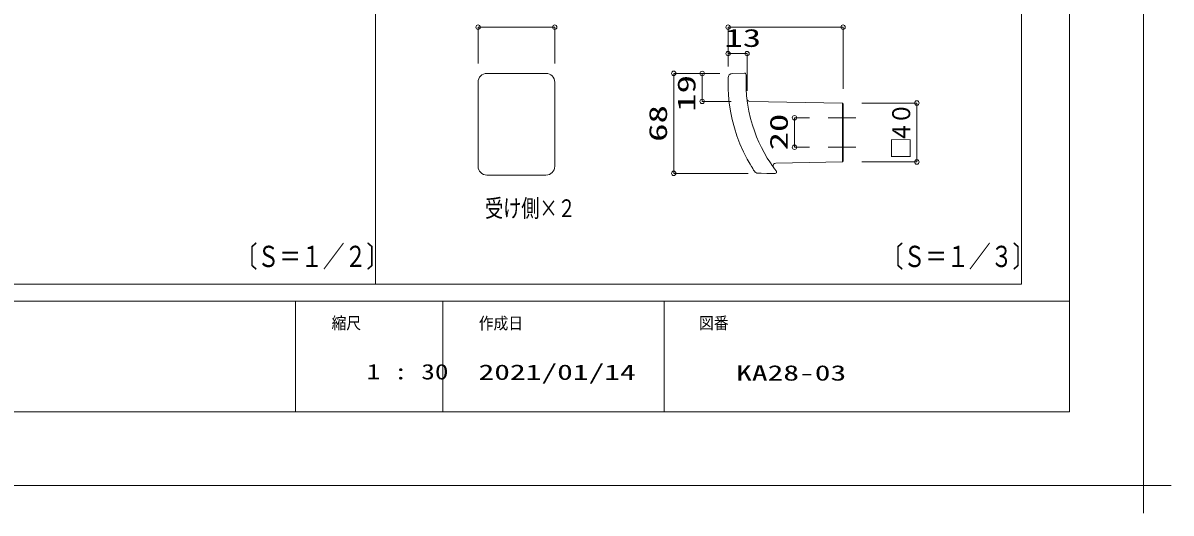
# Model space of a CAD drawing. Units: millimetres on the paper, with parts at other scales. Extents: x -305 to 305, y -152 to 152.
# Drawn here: x -33 to 122.7, y -152.2 to -85.7 of the extents above; entities that cross this region are included whole.
import ezdxf
from ezdxf.enums import TextEntityAlignment as Align

# ---------------------------------------------------------------- set-up
doc = ezdxf.new("R2010")
doc.units = ezdxf.units.MM
doc.linetypes.add('LONG_CHAIN', pattern=[21, 18, -1, 1, -1])
for name, color, linetype, lineweight in [('0-0_0', 7, 'Continuous', 9), ('0-3_VIEW0006', 7, 'Continuous', 9), ('0-5_1図面枠', 7, 'Continuous', 9), ('0-6_図面枠', 3, 'Continuous', 9), ('0-7_DEFPOINTS', 7, 'Continuous', 9)]:
    doc.layers.add(name, color=color, linetype=linetype, lineweight=lineweight)
doc.styles.add('ＭＳ ゴシック', font='')
doc.styles.get('ＭＳ ゴシック').set_extended_font_data('MS Gothic')

# ---------------------------------------------------------------- blocks, each defined once
blk = doc.blocks.new('_ORIGIN')
at = {"layer": '0-0_0'}
blk.add_line((0, 0), (-1, 0), dxfattribs=at)
blk.add_circle((0, 0), 0.5, dxfattribs=at)
blk = doc.blocks.new('グループ-6')
at = {"layer": '0-5_1図面枠'}
for p, q in [((4200, -2895), (4200, -3045)), ((4275, -2970), (4125, -2970))]:
    blk.add_line(p, q, dxfattribs=at)

msp = doc.modelspace()

# ---------------------------------------------------------------- linework, layer by layer
at = {"layer": '0-0_0', "color": 4}
for p, q in [((14.829, 133.117), (14.829, -121.19)), ((102.444, 133.117), (102.444, -121.19)), ((-267.171, -121.19), (102.444, -121.19))]:
    msp.add_line(p, q, dxfattribs=at)
at = {"layer": '0-0_0'}
for p, q in [((3.983, -123.498), (3.983, -138.498)), ((23.983, -123.498), (23.983, -138.498)), ((53.983, -123.498), (53.983, -138.498))]:
    msp.add_line(p, q, dxfattribs=at)
at = {"layer": '0-3_VIEW0006'}
for p, q in [((28.759, -91.229), (28.759, -86.308)), ((29.359, -86.308), (38.559, -86.308)), ((39.159, -91.229), (39.159, -86.308)), ((62.657, -91.623), (62.657, -86.308)), ((63.257, -86.308), (77.658, -86.308)), ((78.258, -94.658), (78.258, -86.308)), ((62.657, -90.053), (62.657, -89.89)), ((64.641, -89.89), (63.257, -89.89)), ((65.241, -94.923), (65.241, -89.89)), ((37.959, -92.569), (29.959, -92.569)), ((61.53, -92.569), (55.294, -92.569)), ((55.294, -105.544), (55.294, -93.169)), ((60.117, -92.593), (59.147, -92.593)), ((59.147, -93.193), (59.147, -95.778)), ((63.247, -92.583), (64.894, -92.554)), ((28.759, -93.769), (28.759, -105.189)), ((39.159, -93.769), (39.159, -105.189)), ((65.097, -93.886), (65.097, -93.85)), ((63.068, -96.378), (59.147, -96.378)), ((65.608, -96.378), (78.16, -96.598)), ((78.16, -96.598), (78.16, -97.198)), ((80.798, -96.599), (88.26, -96.599)), ((88.26, -103.999), (88.26, -97.199)), ((73.684, -98.599), (71.671, -98.599)), ((71.671, -99.199), (71.671, -101.999)), ((73.684, -102.599), (71.671, -102.599)), ((78.16, -104.001), (78.258, -104.001)), ((78.16, -104.001), (78.16, -104.601)), ((68.785, -105.274), (68.775, -105.261)), ((78.16, -104.601), (69.153, -104.759)), ((80.798, -104.599), (88.26, -104.599)), ((37.959, -106.389), (29.959, -106.389)), ((65.365, -106.144), (55.294, -106.144))]:
    msp.add_line(p, q, dxfattribs=at)
at = {"layer": '0-3_VIEW0006', "linetype": 'LONG_CHAIN'}
for p, q in [((79.996, -98.599), (76.224, -98.599)), ((79.996, -102.599), (76.224, -102.599))]:
    msp.add_line(p, q, dxfattribs=at)
at = {"layer": '0-3_VIEW0006'}
for points in [[(62.657, -94.442), (62.657, -93.65), (62.657, -93.183)], [(65.097, -92.754), (65.097, -93.754), (65.097, -93.801)], [(62.657, -94.442), (62.666, -94.609), (62.718, -95.531), (62.82, -96.566), (62.995, -97.709), (63.228, -98.841), (63.521, -99.959), (63.871, -101.06), (64.278, -102.142), (64.742, -103.2), (65.257, -104.235), (65.645, -104.901), (65.839, -105.234)], [(68.489, -104.851), (68.32, -104.594), (67.982, -104.08), (67.551, -103.332), (67.176, -102.619), (66.841, -101.916), (66.522, -101.171), (66.223, -100.383), (65.959, -99.583), (65.706, -98.693), (65.479, -97.71), (65.292, -96.634), (65.174, -95.621), (65.108, -94.676), (65.101, -94.093), (65.097, -93.801)], [(65.097, -93.872), (65.097, -93.85), (65.097, -93.809)], [(78.16, -104.001), (78.16, -97.198), (78.258, -97.198)], [(78.258, -96.698), (78.258, -97.198), (78.258, -104.001), (78.258, -104.501)], [(65.839, -105.234), (65.866, -105.278), (65.92, -105.368), (65.998, -105.494), (66.068, -105.606), (66.123, -105.692), (66.164, -105.757), (66.194, -105.802), (66.214, -105.834), (66.223, -105.848), (66.224, -105.849)], [(69.207, -105.841), (69.205, -105.839), (69.202, -105.835), (69.178, -105.805), (69.142, -105.757), (69.093, -105.693), (69.033, -105.614), (68.959, -105.514), (68.873, -105.397), (68.769, -105.253), (68.654, -105.09), (68.557, -104.951), (68.503, -104.871), (68.489, -104.851)], [(69.209, -105.844), (69.209, -105.845), (69.213, -105.849), (69.219, -105.858), (69.227, -105.874), (69.236, -105.895), (69.244, -105.922), (69.248, -105.942), (69.247, -105.954)], [(66.717, -106.123), (67.129, -106.13), (67.905, -106.144), (68.681, -106.157), (69.045, -106.163)]]:
    msp.add_lwpolyline(points, dxfattribs=at)
for centre, radius, start, end in [((29.959, -93.769), 1.2, 90, 180), ((37.959, -93.769), 1.2, 0, 90), ((63.257, -93.183), 0.6, 91, 180), ((64.897, -92.754), 0.2, 0, 91), ((65.615, -95.978), 0.4, 200.93664, 269), ((78.158, -96.698), 0.1, 0, 89), ((29.959, -105.189), 1.2, 180, 270), ((37.959, -105.189), 1.2, 270, 0), ((66.727, -105.523), 0.6, 212.98279, 269), ((69.159, -105.159), 0.4, 91, 194.86632), ((69.048, -105.964), 0.2, 269, 37.69208), ((78.158, -104.501), 0.1, 271, 0)]:
    msp.add_arc(centre, radius, start, end, dxfattribs=at)
at = {"layer": '0-6_図面枠'}
msp.add_line((-291.017, -123.498), (108.983, -123.498), dxfattribs=at)
msp.add_lwpolyline([(-291.017, -138.498), (108.983, -138.498), (108.983, 138.502), (-291.017, 138.502)], close=True, dxfattribs=at)
at = {"layer": '0-7_DEFPOINTS'}
for q in [(118.983, 148.502), (-301.017, -148.498)]:
    msp.add_line((118.983, -148.498), q, dxfattribs=at)

# ---------------------------------------------------------------- block references
at = {"layer": '0-3_VIEW0006', "xscale": 0.6, "yscale": 0.6}
for p, rotation in [((28.759, -86.308), 180), ((62.657, -86.308), 180), ((62.657, -89.89), 180), ((55.294, -92.569), 90), ((59.147, -92.593), 90), ((59.147, -96.378), 270), ((88.26, -96.599), 90), ((71.671, -98.599), 90), ((71.671, -102.599), 270), ((88.26, -104.599), 270), ((55.294, -106.144), 270)]:
    msp.add_blockref('_ORIGIN', p, dxfattribs=dict(at, rotation=rotation))
for p in [(39.159, -86.308), (78.258, -86.308), (65.241, -89.89)]:
    msp.add_blockref('_ORIGIN', p, dxfattribs=at)
at = {"layer": '0-5_1図面枠', "xscale": 0.05, "yscale": 0.05}
msp.add_blockref('グループ-6', (-91.017, 0.002), dxfattribs=at)
msp.add_blockref('グループ-6', (-91.017, 0.002), dxfattribs=at)

# ---------------------------------------------------------------- texts
at = {"layer": '0-0_0', "style": 'ＭＳ ゴシック', "width": 0.75}
for s, p in [('〔Ｓ＝１／２〕', (-4.115, -119.729)), ('〔Ｓ＝１／３〕', (83.5, -119.729))]:
    msp.add_text(s, height=2.889, dxfattribs=at).set_placement(p, align=Align.BOTTOM_LEFT)
at = {"layer": '0-3_VIEW0006', "style": 'ＭＳ ゴシック'}
for s, height, width, p in [('13', 2.441, 1.5, (62.168, -89.714)), ('受け側×２', 2.405, 0.75, (29.705, -112.799))]:
    msp.add_text(s, height=height, dxfattribs=dict(at, width=width)).set_placement(p, align=Align.BOTTOM_LEFT)
for s, width, p in [('19', 1.5, (58.971, -97.786)), ('68', 1.5, (55.117, -101.861)), ('０', 0.9, (88.095, -99.539)), ('20', 1.5, (71.495, -103.027)), ('４', 0.9, (88.095, -102.064)), ('□', 0.9, (88.095, -104.205))]:
    msp.add_text(s, height=2.441, rotation=90, dxfattribs=dict(at, width=width)).set_placement(p, align=Align.BOTTOM_LEFT)
at = {"layer": '0-5_1図面枠', "style": 'ＭＳ ゴシック'}
for s, height, width, p in [('縮尺', 1.628, 0.9, (8.896, -127.769)), ('作成日', 1.628, 0.9, (28.857, -127.788)), ('図番', 1.628, 0.9, (58.732, -127.759)), ('1 : 30', 2.092, 1.3, (13.65, -134.737)), ('2021/01/14', 2.089, 1.5, (28.822, -134.801)), ('KA28-03', 2.089, 1.5, (63.761, -134.899))]:
    msp.add_text(s, height=height, dxfattribs=dict(at, width=width)).set_placement(p, align=Align.BOTTOM_LEFT)

doc.saveas('drawing.dxf')
